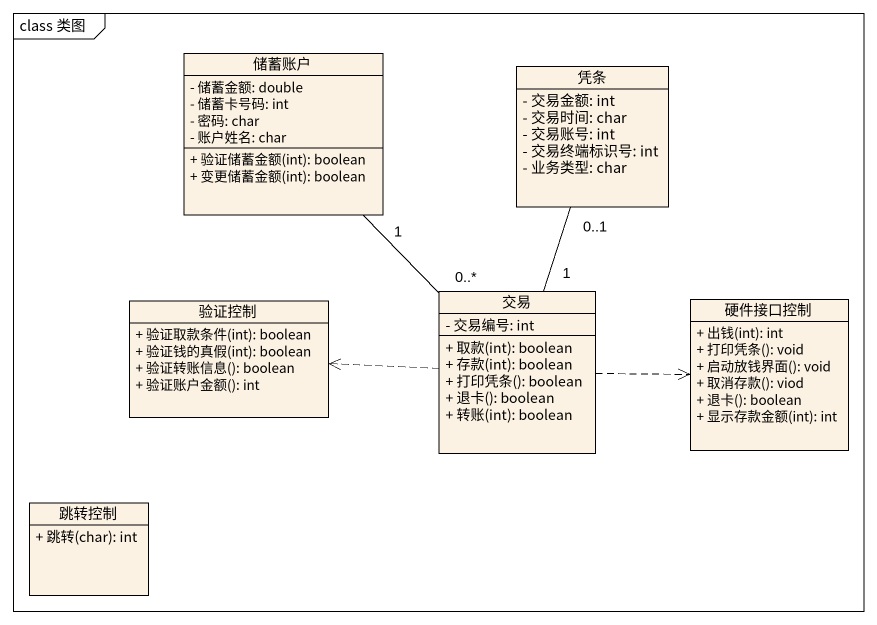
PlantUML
@startuml
mainframe class 类图
hide circle
hide empty members
skinparam classAttributeIconSize 0
class 储蓄账户 {
  - 储蓄金额: double
  - 储蓄卡号码: int
  - 密码: char
  - 账户姓名: char
  + 验证储蓄金额(int): boolean
  + 变更储蓄金额(int): boolean
}
class 凭条 {
  - 交易金额: int
  - 交易时间: char
  - 交易账号: int
  - 交易终端标识号: int
  - 业务类型: char
}
class 验证控制 {
  + 验证取款条件(int): boolean
  + 验证钱的真假(int): boolean
  + 验证转账信息(): boolean
  + 验证账户金额(): int
}
class 交易 {
  - 交易编号: int
  + 取款(int): boolean
  + 存款(int): boolean
  + 打印凭条(): boolean
  + 退卡(): boolean
  + 转账(int): boolean
}
class 硬件接口控制 {
  + 出钱(int): int
  + 打印凭条(): void
  + 启动放钱界面(): void
  + 取消存款(): viod
  + 退卡(): boolean
  + 显示存款金额(int): int
}
class 跳转控制 {
  + 跳转(char): int
}
储蓄账户 "1" -- "0..*" 交易
凭条 "0..1" -- "1" 交易
交易 .left.> 验证控制
交易 .right.> 硬件接口控制
@enduml
